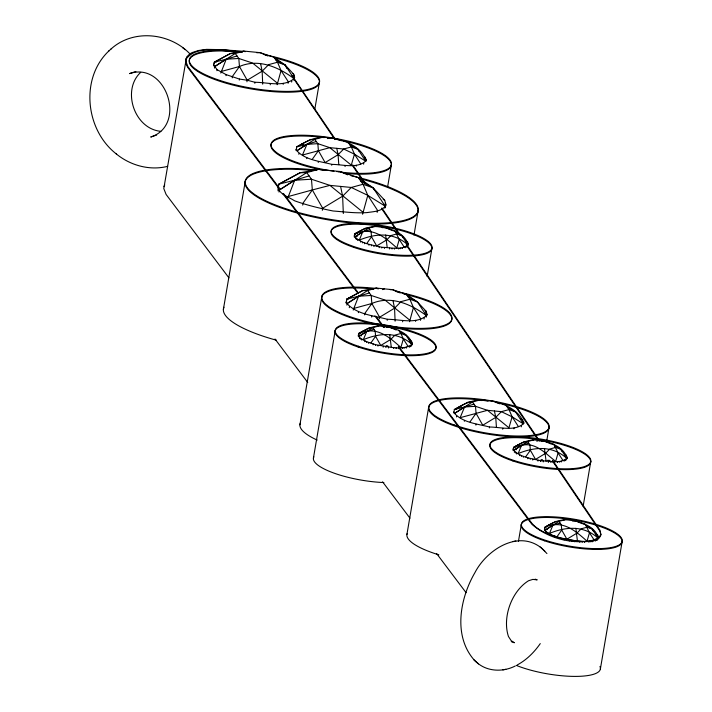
<?xml version="1.0" encoding="UTF-8"?>
<svg xmlns="http://www.w3.org/2000/svg" width="712" height="712" viewBox="0 0 712 712"><rect width="100%" height="100%" fill="white"/><g stroke="black" fill="none" stroke-linecap="round" stroke-linejoin="round"><path stroke-width="1.07" d="M294.252 79.477L294.572 77.216L293.736 74.262L285.067 64.952L273.933 57.271L260.085 52.652L244.074 51.095L230.234 53.605L214.374 62.149L213.475 65.887M366.164 159.977L366.093 160.77C357.308 169.02 342.89 164.401 331.872 164.374C319.733 161.161 304.861 160.164 296.299 150.116L296.664 146.921C306.56 141.065 317.481 135.431 329.345 137.959C342.926 138.804 362.23 146.841 366.012 160.868L365.95 158.856M385.406 207.245L385.833 204.228L384.711 200.286L373.159 187.879L358.305 177.635L339.847 171.485L318.504 169.403L300.046 172.758L278.899 184.15L278.125 186.126L278.036 190.861M408.261 243.922L408.207 244.528C401.452 250.882 390.354 247.331 381.881 247.304C372.545 244.839 361.1 244.074 354.523 236.34L354.798 233.883C362.408 229.371 370.818 225.099 379.932 227.03C390.381 227.876 406.454 233.812 408.047 245.435M412.328 343.46L412.123 344.964C410.646 333.341 394.368 327.422 383.999 326.568C374.886 324.636 366.475 328.908 358.866 333.421L358.269 335.904M426.96 314.214L426.88 315.122C417.018 324.708 399.868 319.252 387.399 319.288C373.391 315.576 356.231 314.437 346.352 302.831L346.771 299.147L362.63 290.603L376.47 288.093L392.472 289.651L406.321 294.27L417.463 301.95L426.123 311.26L426.791 315.238L426.711 312.924M523.827 422.625L523.747 423.409C514.963 431.668 500.545 427.049 489.536 427.013C477.396 423.8 462.515 422.812 453.962 412.755L454.318 409.56C464.224 403.704 475.135 398.079 487.008 400.607C500.581 401.452 519.885 409.489 523.667 423.515L523.605 421.504M567.108 457.389L567.055 458.003C560.291 464.349 549.201 460.798 540.728 460.771C531.392 458.306 519.947 457.54 513.361 449.806L513.646 447.35C521.255 442.846 529.666 438.565 538.779 440.497C549.228 441.342 565.301 447.287 566.894 458.902M598.267 538.708C596.789 527.076 580.511 521.157 570.152 520.303C561.029 518.372 552.619 522.644 545.009 527.156L544.413 529.648M242.018 52.448L224.77 49.707L206.498 49.368L198.541 50.499L192.178 52.554L189.748 53.889L186.562 57.102L163.787 188.564L166.101 194.447L228.908 277.822M185.814 58.9L185.805 63.555L187.808 67.498L278.668 188.119M358.474 334.4L358.439 336.776M544.627 528.144L544.582 530.511M214.107 63.706L214.374 62.149L230.234 53.605L235.245 53.489L244.074 51.095M214.445 68.094L214.713 66.545L235.245 53.489L238.796 58.464L239.455 66.501L247.206 80.225L246.939 81.782M216.234 62.06L216.404 61.036M216.902 70.675L217.071 69.651L213.653 64.863M220.809 73.078L226.22 59.212L237.016 55.972M225.962 75.659L226.131 74.635L217.071 69.651M232.219 77.884L232.486 76.326L239.455 66.501C258.5 58.242 278.57 67.142 294.065 78.649L293.798 80.207M239.277 80.091L239.455 79.068L226.131 74.635M254.834 83.304L255.003 82.289C267.481 82.254 284.622 87.71 294.483 78.124M223.372 309.453L245.4 180.545M262.701 84.185L262.158 71.191L260.645 63.858M270.204 84.808L270.382 83.785M277.137 84.728L281.053 70.559L277.484 62.238L273.933 57.271M283.145 84.372L283.323 83.357M288.066 83.331L288.333 81.782L281.053 70.559M291.644 82.067L291.813 81.043M293.469 75.81L293.736 74.262L292.596 73.514M294.323 75.926L294.394 78.24L294.572 77.216M278.543 186.215L278.899 184.15L300.046 172.758L306.73 172.598L318.504 169.403M278.997 192.071L279.344 190.006L306.73 172.598L311.464 179.228L312.337 189.944L322.678 208.251L322.322 210.316M287.488 198.71L294.688 180.234L309.088 175.917M295.88 150.161L296.032 149.271M298.853 154.308L299.004 153.418M314.748 109.586L319.555 81.471M306.703 158.634L306.854 157.735M302.698 205.118L303.054 203.054L312.337 189.944L329.932 185.378L351.274 187.461L367.801 195.355L385.156 206.142L384.809 208.215M318.246 162.478L318.397 161.588M331.721 165.264L331.872 164.374M299.912 424.824L321.895 296.245M345.044 166.564L345.195 165.674M343.335 213.52L342.614 196.192L340.594 186.419M356.258 166.19L356.418 165.3M313.431 458.03L335.272 330.261M363.627 164.187L363.779 163.297M354.202 236.375L354.407 234.871M354.362 237.238L354.523 236.34M355.172 234.488L355.332 233.589M356.036 233.821L356.151 233.136M355.51 238.84L355.671 237.942M357.095 233.438L357.255 232.539M356.481 239.561L356.596 238.876M345.872 302.885L346.05 301.861M346.504 300.704L346.771 299.147L362.63 290.603L367.641 290.487L376.47 288.093L378.49 288.841M357.647 240.514L357.798 239.615M346.842 305.092L347.1 303.543L367.641 290.487L371.192 295.462L371.851 303.499L379.594 317.223L379.336 318.78M362.586 214.25L367.801 195.355L363.049 184.257L358.305 177.635M348.622 299.058L348.8 298.034M349.289 307.673L349.467 306.649M360.681 242.178L360.833 241.279M362.524 242.881L362.639 242.205M353.205 310.076L358.608 296.21L369.412 292.97M364.5 243.789L364.66 242.89M368.967 245.275L369.119 244.376M358.358 312.657L358.528 311.633M371.397 245.845L371.513 245.159M377.155 212.39L377.511 210.316L367.801 195.355M358.599 334.969L358.866 333.421L369.439 327.716L372.776 327.645L378.668 326.043M373.889 246.583L374.049 245.685M359.248 334.017L359.4 333.118M360.103 333.35L360.219 332.673M359.587 338.378L359.738 337.479L358.59 335.868M361.171 332.976L361.322 332.068M360.548 339.099L359.738 337.479M364.615 314.882L364.882 313.325L371.851 303.499C390.888 295.24 410.957 304.14 426.461 315.647L426.194 317.205M387.524 187.425L391.44 164.49M361.714 340.042L361.874 339.143L360.664 338.414M385.183 204.308L385.495 202.511M385.593 205.599L385.833 204.228M379.104 247.66L379.256 246.761M364.749 341.716L364.909 340.817L361.874 339.143M381.765 247.99L381.881 247.304M366.591 342.419L366.707 341.742L364.909 340.817M371.673 317.089L371.851 316.066M384.391 248.461L384.542 247.562M368.576 343.326L368.727 342.428L366.707 341.742M373.035 344.813L373.186 343.914L368.727 342.428M389.526 248.969L389.678 248.07M375.473 345.382L375.589 344.697L373.186 343.914M392.018 248.986L392.134 248.301M394.368 249.147L394.519 248.248M377.965 346.121L378.117 345.213C388.921 346.53 403.01 351.301 412.275 344.065M398.702 249.004L398.853 248.105M387.221 320.302L387.399 319.288M383.172 347.198L383.323 346.29M400.642 248.702L400.758 248.016M402.36 248.532L402.511 247.634M385.842 347.518L385.957 346.842M405.208 247.767L405.359 246.859M388.458 347.999L388.61 347.1M406.792 242.356L406.944 241.457L405.982 240.736M406.312 247.162L406.427 246.477M407.13 246.717L407.282 245.818M408.145 244.608L408.092 243.059M395.098 321.183L394.555 308.189L393.042 300.856M393.594 348.497L393.745 347.598M413.975 235.129L418.264 210.013M396.086 348.524L396.201 347.839M402.6 321.806L402.769 320.783M398.435 348.684L398.587 347.785M402.769 348.542L402.921 347.643M404.719 348.23L404.834 347.554M409.534 321.726L413.441 307.557L409.872 299.236L406.321 294.27M406.427 348.07L406.588 347.171M409.934 340.95L410.05 340.265L408.884 339.321M409.275 347.296L409.427 346.397M410.86 341.893L411.011 340.995L410.05 340.265M410.379 346.691L410.495 346.014M411.198 346.246L411.349 345.347M415.541 321.37L415.71 320.356M412.212 344.136L412.159 342.597M427.129 276.425L431.979 248.025A51.131 13.662 9.7 0 0 358.492 223.408A51.131 13.662 9.7 0 0 354.309 246.699A51.131 13.662 9.7 0 0 431.979 248.016M420.463 320.329L420.73 318.78L413.441 307.557M424.032 319.065L424.21 318.042M425.856 312.808L426.123 311.26L424.993 310.512M406.908 534.507L428.749 406.739M453.544 412.809L453.695 411.919M455.929 409.489L456.081 408.599M456.508 416.956L456.659 416.066M464.358 421.273L464.518 420.383M475.901 425.117L476.061 424.227M489.384 427.903L489.536 427.013M502.708 429.211L502.859 428.312M513.922 428.829L514.073 427.939M513.041 449.842L513.254 448.338M513.21 450.705L513.361 449.806M514.019 447.955L514.18 447.056M514.883 447.287L514.999 446.602M514.358 452.316L514.518 451.417M515.942 446.905L516.093 446.006M515.328 453.028L515.443 452.351M516.494 453.98L516.645 453.081M521.282 426.835L521.433 425.945M519.529 455.644L519.68 454.745M521.371 456.356L521.487 455.671M523.347 457.255L523.498 456.356M527.806 458.742L527.966 457.843M530.244 459.311L530.36 458.626M518.434 541.476L521.415 524.005M532.736 460.05L532.896 459.151M537.952 461.127L538.103 460.228M540.613 461.456L540.728 460.771M546.861 440.247L549.103 427.138M543.238 461.928L543.389 461.029M548.374 462.435L548.525 461.536M550.865 462.453L550.981 461.777M553.215 462.613L553.366 461.714M545.392 527.761L545.543 526.862M546.255 527.094L546.371 526.408M557.549 462.471L557.701 461.572M545.73 532.113L545.882 531.214L544.733 529.612M547.314 526.711L547.466 525.812M546.7 532.834L545.882 531.214M559.49 462.168L559.605 461.483M547.866 533.786L548.018 532.888L546.816 532.149M561.207 462.008L561.359 461.1M550.901 535.451L551.052 534.552L548.018 532.888M564.055 461.234L564.207 460.335M565.639 455.822L565.791 454.923L564.821 454.203M565.15 460.628L565.266 459.943M552.734 536.154L552.85 535.477L551.052 534.552M565.978 460.183L566.129 459.284M566.992 458.074L566.939 456.534M554.719 537.062L554.87 536.163L552.85 535.477M559.178 538.548L559.329 537.649L554.87 536.163M561.617 539.118L561.732 538.432C551.213 535.157 539.616 531.989 532.024 523.462L398.738 346.522M564.109 539.856L564.26 538.957C572.314 540.23 605.974 547.564 599.878 530.084L552.761 460.459M569.315 540.933L569.475 540.034M571.985 541.262L572.101 540.577M574.602 541.734L574.762 540.835M583.128 506.268L590.782 461.492A51.131 13.662 9.7 0 0 517.295 436.874A51.131 13.662 9.7 0 0 513.112 460.174A51.131 13.662 9.7 0 0 590.782 461.492M579.737 542.241L579.897 541.342M582.229 542.259L582.354 541.574M584.579 542.419L584.739 541.521M588.922 542.277L589.073 541.378M590.862 541.974L590.978 541.289M592.58 541.805L592.731 540.906M595.428 541.04L595.579 540.132M597.003 535.629L597.163 534.73L596.193 534.009M596.523 540.435L598.418 537.8M597.341 539.99L597.502 539.091M598.481 537.195L598.365 537.88L598.311 536.332M600.358 669.058L622.199 541.289A51.131 13.662 9.7 0 0 548.703 516.681A51.131 13.662 9.7 0 0 544.52 539.972A51.131 13.662 9.7 0 0 622.199 541.289M348.284 142.631L351.363 146.939L354.451 154.166L351.292 165.14L329.834 147.66L317.837 143.664L306.934 144.34L296.664 146.921L310.414 139.481L314.757 139.356L322.411 137.282M393.104 230.893L394.501 230.626L395.685 232.281L399.245 239.49L396.815 247.901C384.391 236.847 372.305 226.398 354.798 233.883L365.372 228.187L368.709 228.107L374.601 226.505M398.569 330.163L400.936 333.474L403.321 339.019L400.883 347.429C388.458 336.375 376.372 325.936 358.866 333.421M505.947 405.279L509.027 409.587L512.115 416.814L508.947 427.787L487.498 410.308L475.5 406.312L464.589 406.979L454.318 409.56L468.069 402.12L472.421 402.004L480.075 399.93L481.819 400.589M551.942 444.359L553.349 444.092L554.532 445.748L558.092 452.957L555.663 461.367C545.606 453.749 535.691 441.805 521.54 445.392L513.868 450.278L527.556 441.573L533.439 439.98M583.315 524.166L584.712 523.899L585.905 525.554L589.465 532.763L587.035 541.173C574.611 530.12 562.524 519.671 545.009 527.156L555.582 521.46L558.929 521.38L564.812 519.778M185.681 59.719C196.138 44.34 221.984 50.899 237.621 52.403M163.974 186.669L164.721 184.871M358.928 151.202L357.931 149.306L351.363 146.939L343.709 149.022L338.075 154.709L325.117 162.585L318.406 150.65L317.837 143.664L314.757 139.356L306.925 144.331L302.466 155.038L329.834 147.66L336.776 148.336L343.709 149.022L354.451 154.166L365.728 161.215L357.94 149.315L349.832 144.785M402.947 237.675L401.924 235.743L396.869 233.937L390.977 235.538L386.652 239.908L376.684 245.934L371.513 236.776L371.077 231.418L368.709 228.107L362.684 231.916L359.266 240.131C375.936 233.216 393.647 232.05 407.923 244.883L401.933 235.752L395.685 232.281M406 335.29L400.936 333.474L395.053 335.076L390.719 339.437L380.751 345.471L375.589 336.313L375.153 330.955L372.776 327.645L366.76 331.454L363.334 339.668C380.012 332.753 397.714 331.587 411.999 344.412L406 335.29L399.761 331.819M464.589 406.979L460.13 417.686L487.498 410.308L494.431 410.984L501.373 411.661L512.115 416.814L523.391 423.863L515.604 411.963L509.027 409.587L501.373 411.661L495.739 417.357L482.772 425.233L476.061 413.298L475.5 406.312L472.421 402.004L454.612 413.369L464.607 406.97L473.952 404.158M521.54 445.392L518.113 453.597C534.783 446.682 552.494 445.516 566.77 458.35L560.78 449.219L554.532 445.748M593.158 530.947L592.144 529.016L587.088 527.209L581.197 528.811L576.871 533.181L566.903 539.207L561.732 530.048L561.296 524.691L558.929 521.38L552.904 525.189L549.486 533.404C566.156 526.488 583.867 525.322 598.142 538.156L592.144 529.025L585.905 525.554M601.008 535.006C590.916 546.077 572.332 539.927 559.418 537.693M385.717 205.448C381.935 211.624 373.444 211.544 367.018 212.594C355.662 213.395 344.439 211.838 333.074 210.992C319.982 208.322 307.148 205.323 294.581 200.793C288.947 197.064 281.747 195.337 278.348 189.063M312.354 159.203L318.406 150.65M470.018 421.851L476.061 413.298M366.876 243.335L371.513 236.776M370.943 342.864L375.589 336.313M525.714 456.801L530.36 450.251L529.924 444.884L527.556 441.573L524.219 441.654L513.646 447.35L528.74 443.229M557.087 536.608L561.732 530.048M540.266 643.603C534.249 652.245 526.577 659.953 517.241 664.955M109.363 50.49C79.682 77.902 85.369 130.225 116.617 154.166M140.709 72.339C121.458 90.024 134.265 128.908 160.868 131.337M111.054 48.977C133.224 28.783 169.812 32.716 189.935 53.872M108.838 50.961L111.588 48.496M306.925 144.331L296.948 150.721L306.943 144.322L316.297 141.51M362.684 231.916L355.021 236.811L362.693 231.925L369.893 229.762M366.76 331.454L359.088 336.349L366.76 331.463L373.96 329.3M552.904 525.189L545.241 530.084L552.904 525.198L560.104 523.035M214.713 66.545L226.22 59.212L238.796 58.464L252.644 63.074L277.404 83.179M279.344 190.006L294.688 180.234L311.464 179.228L329.932 185.378L362.942 212.185M347.1 303.543L358.608 296.21L371.192 295.462L385.041 300.072L409.8 320.178M239.455 79.068L247.206 80.225L262.158 71.191L268.647 64.632L277.484 62.238L285.076 64.961L294.065 78.649M322.678 208.251L342.614 196.192L351.274 187.461L363.049 184.257L373.168 187.897L385.156 206.142M379.594 317.223L394.555 308.189L401.043 301.63L409.872 299.236L417.472 301.959L426.461 315.647M515.319 665.96C503.509 672.066 488.005 671.861 477.538 663.094M327.645 138.6L329.345 137.959M596.656 539.812C574.798 545.125 548.792 539.242 531.891 524.281L398.266 346.886M382.504 289.606L384.471 288.876M536.812 441.226L538.779 440.497M135.885 71.476L129.548 73.603C166.243 61.09 187.354 125.356 150.739 137.016L156.667 135.031M221.076 71.529L239.455 66.501M287.835 196.645L312.337 189.944M353.472 308.518L371.851 303.499M541.12 547.759C517.802 529.479 486.501 550.154 474.975 572.546C459.845 598.418 452.814 636.439 474.726 660.611M214.374 62.149L226.211 59.203M278.899 184.15L294.679 180.216M346.771 299.147L358.599 296.201M167.667 166.341C149.805 170.862 130.314 165.487 116.243 153.881M512.827 541.538L514.064 541.316M514.58 541.218L515.835 540.995M502.823 669.858L504.078 669.636M504.594 669.538L505.832 669.316M334.177 138.698L336.287 138.635L341.377 140.816M491.832 401.346L493.941 401.283L500.047 403.9M256.792 52.75L260.085 52.652L267.917 55.999M336.714 171.574L339.847 171.485L347.678 174.832M382.139 227.644L385.272 227.555L392.125 230.474M390.283 289.713L392.472 289.651L400.304 292.997M386.207 327.173L389.339 327.084L396.192 330.012M540.986 441.111L544.11 441.022L550.963 443.941M572.359 520.917L575.483 520.828L582.336 523.747M301.63 144.207L303.552 144.171M362.693 331.329L364.17 331.303M459.293 406.855L461.207 406.81M517.464 445.267L518.941 445.231M548.836 525.064L550.314 525.038M375.589 344.697L378.117 345.213M561.732 538.432L564.26 538.957M255.003 82.289L247.206 80.225M535.139 579.141L537.195 579.871L532.834 579.39L528.509 580.761C511.465 591.352 502.174 617.553 508.448 636.501L511.154 640.631L514.349 642.74L511.269 641.637M275.713 59.755L285.076 64.961L286.9 68.414M360.681 180.946L373.141 187.87L374.183 189.801M408.101 296.753L417.472 301.959M507.487 407.433L515.577 411.945M364.455 156.765L365.434 157.414L365.087 159.435L365.745 160.031M523.097 420.053L520.855 418.478M383.198 199.298L384.711 200.286M406.944 241.457L407.7 241.955L407.433 243.504L407.94 243.967M411.011 340.995L411.767 341.484L411.509 343.042L412.008 343.495M565.791 454.923L566.547 455.422L566.28 456.971L566.788 457.433M597.163 534.73L597.92 535.228L597.653 536.777L598.16 537.24M185.2 49.662L182.512 47.588M541.583 548.133L546.932 553.544M477.076 662.721L473.827 659.73M540.132 546.958L543.478 549.815M478.526 663.896L475.18 661.039M543.923 550.251L544.831 551.133M292.134 75.623L335.397 139.285M280.19 189.134L187.941 66.679L185.627 60.796M283.527 193.575L358.394 292.961M375.954 316.27L384.409 327.493M282.673 193.441L358.172 293.664M374.877 315.843L383.563 327.369M275.01 339.019L307.744 382.478M382.575 481.819L409.97 518.185M436.696 553.669L466.093 592.687M352.743 164.908L365.505 183.767M381.899 207.993L400.598 235.627M406.276 244.011L539.687 441.146M293.077 77.768L334.845 139.481M352.289 165.264L362.889 180.919M381.588 208.554L399.04 234.337M406.516 245.391L538.655 440.648M552.37 460.904L599.744 530.903L601.053 534.632M558.092 452.957L562.952 460.433M399.245 239.49L404.105 246.966M589.465 532.763L594.315 540.239M403.321 339.019L408.172 346.504M354.451 154.166L360.762 163.929M512.115 416.814L518.416 426.577M530.36 450.251L535.531 459.4L545.499 453.375L549.824 449.005L555.716 447.403L560.78 449.219L561.795 451.141M575.866 528.286L577.405 540.808M544.493 448.48L546.042 461.002M494.431 410.984L495.739 417.357L496.433 427.316M385.646 235.013L387.195 247.536M389.713 334.551L391.262 347.073M336.776 148.336L338.075 154.709L338.779 164.668M403.766 294.029A65.994 17.631 9.7 0 1 439.26 327.458A65.994 17.631 9.7 0 1 331.97 309.587A65.994 17.631 9.7 0 1 373.435 288.983M274.209 57.716A65.994 17.631 9.7 0 1 305.448 90.744A65.994 17.631 9.7 0 1 198.666 72.046A65.994 17.631 9.7 0 1 242.107 52.092M495.321 402.36A61.036 16.314 9.7 0 1 538.753 434.899A61.036 16.314 9.7 0 1 435.788 417.205A61.036 16.314 9.7 0 1 488.112 401.114M337.666 139.712A61.036 16.314 9.7 0 1 391.262 163.733A61.036 16.314 9.7 0 1 344.163 173.31M324.592 170.506A61.036 16.314 9.7 0 1 270.907 145.622A61.036 16.314 9.7 0 1 324.236 137.594M327.342 138.012A61.036 16.314 9.7 0 1 330.457 138.475M359.222 178.525A87.71 23.443 9.7 0 1 399.655 222.117A87.71 23.443 9.7 0 1 258.447 197.767A87.71 23.443 9.7 0 1 312.497 170.471M317.178 440.078A65.994 17.631 9.7 0 1 300.33 423.24M395.293 291.377A65.994 17.631 9.7 0 1 441.885 326.034A65.994 17.631 9.7 0 1 332.139 308.794A65.994 17.631 9.7 0 1 377.814 288.636M383.901 482.558A51.131 13.662 9.7 0 1 333.305 472.866A51.131 13.662 9.7 0 1 313.85 456.855M387.791 345.845A24.608 6.577 9.7 0 1 386.296 345.632M361.367 335.868A24.608 6.577 9.7 0 1 361.18 335.227M357.291 236.34A24.608 6.577 9.7 0 1 357.113 235.69M264.828 54.762A65.994 17.631 9.7 0 1 308.786 89.222A65.994 17.631 9.7 0 1 199.396 71.583A65.994 17.631 9.7 0 1 245.417 51.638M438.859 554.835A61.036 16.314 9.7 0 1 407.113 533.697M550.056 460.424A24.608 6.577 9.7 0 1 547.581 460.281M542.571 459.774A24.608 6.577 9.7 0 1 541.067 459.56M516.138 449.806A24.608 6.577 9.7 0 1 515.951 449.156M599.958 666.468A51.131 13.662 9.7 0 1 573.623 676.391A51.131 13.662 9.7 0 1 516.333 665.409M547.51 529.612A24.608 6.577 9.7 0 1 547.323 528.963M276.505 340.238A87.71 23.443 9.7 0 1 223.951 307.219M351.034 175.748A87.71 23.443 9.7 0 1 402.547 220.72A87.71 23.443 9.7 0 1 258.901 197.144A87.71 23.443 9.7 0 1 316.003 169.999M334.017 171.245A61.036 16.314 9.7 0 1 277.173 138.457A61.036 16.314 9.7 0 1 380.448 152.546A61.036 16.314 9.7 0 1 338.156 171.806M358.234 347.047A51.131 13.662 9.7 0 0 435.913 348.364A51.131 13.662 9.7 0 0 362.417 323.755A51.131 13.662 9.7 0 0 358.234 347.047M354.167 247.509A51.131 13.662 9.7 0 0 431.846 248.835A51.131 13.662 9.7 0 0 358.35 224.218A51.131 13.662 9.7 0 0 354.167 247.509M512.969 460.984A51.131 13.662 9.7 0 0 590.649 462.311A51.131 13.662 9.7 0 0 517.152 437.693A51.131 13.662 9.7 0 0 512.969 460.984M544.386 540.782A51.131 13.662 9.7 0 0 622.057 542.108A51.131 13.662 9.7 0 0 548.569 517.49A51.131 13.662 9.7 0 0 544.386 540.782M358.376 346.237A51.131 13.662 9.7 0 0 436.055 347.554A51.131 13.662 9.7 0 0 362.559 322.937A51.131 13.662 9.7 0 0 358.376 346.237M454.158 424.93A61.036 16.314 9.7 0 0 548.899 427.957A61.036 16.314 9.7 0 0 463.717 397.937A61.036 16.314 9.7 0 0 454.158 424.93"/></g></svg>
